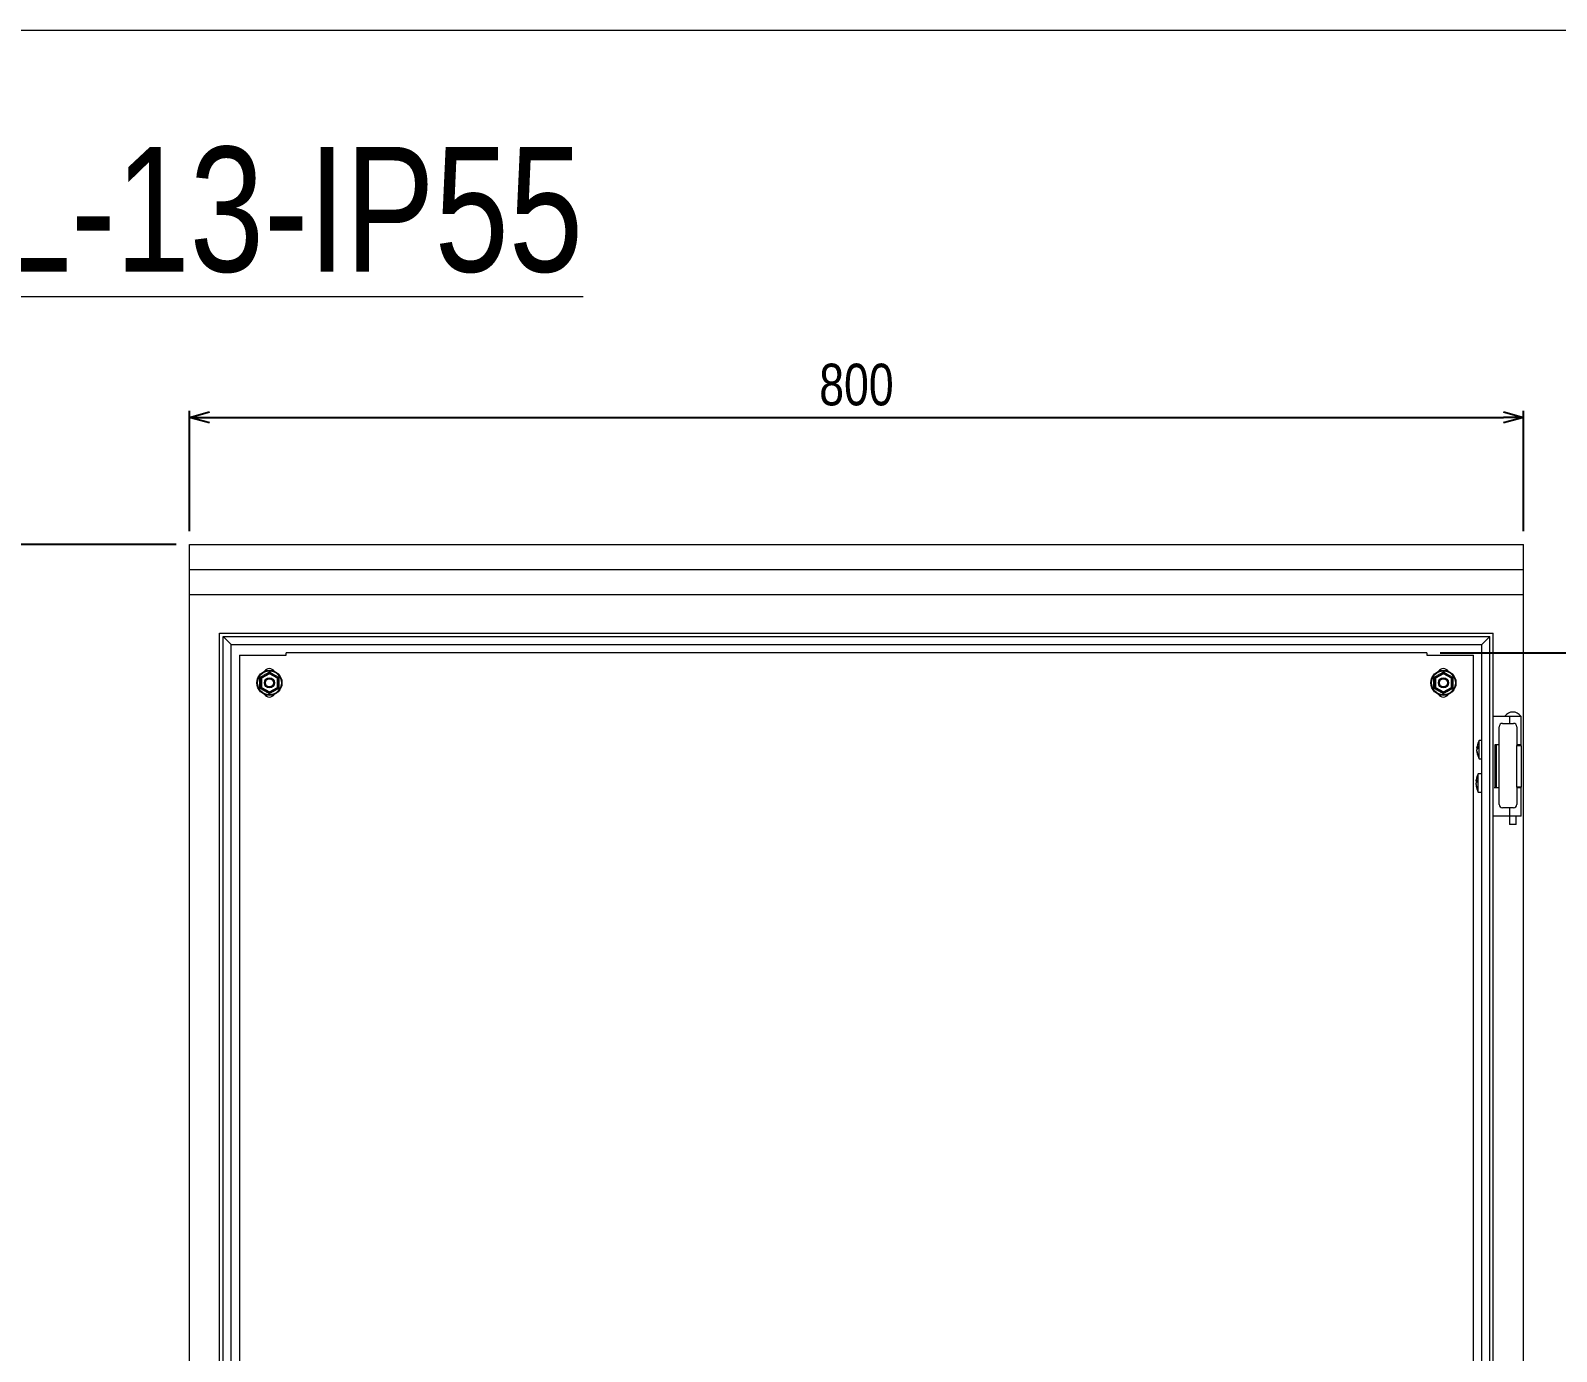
# Model space of a CAD drawing. Header units: millimetres. Extents: x 1797 to 6074, y 1266 to 4302.
# Drawn here: x 3916 to 4831, y 3450 to 4243 of the extents above; entities that cross this region are included whole.
import ezdxf

# ---------------------------------------------------------------- set-up
doc = ezdxf.new("R2010")
doc.units = ezdxf.units.MM
doc.layers.add('BUSBAR', color=3, linetype='Continuous')
doc.layers.add('FRAME070', color=5, linetype='Continuous')
doc.styles.add('TAMCO', font='cordia.shx', dxfattribs={"width": 0.8, "height": 25})
doc.dimstyles.new('TAMCO', dxfattribs={"dimtxt": 25, "dimasz": 12, "dimexe": 4, "dimexo": 8, "dimgap": 7, "dimtad": 2, "dimdec": 1, "dimdsep": 46, "dimtxsty": 'TAMCO', "dimblk": 'OPEN30', "dimcen": 2.5, "dimclrd": 4, "dimclre": 4, "dimclrt": 3, "dimadec": 0, "dimazin": 0, "dimtfac": 1, "dimtdec": 1, "dimtmove": 0, "dimatfit": 3, "dimldrblk": 'OPEN30', "dimfxl": 1, "dimarcsym": 0})

# ---------------------------------------------------------------- blocks, each defined once
blk = doc.blocks.new('_Open30')
at = {"color": 0, "linetype": 'ByBlock', "lineweight": -2}
for p, q in [((-1, 0.268), (0, 0)), ((0, 0), (-1, -0.268)), ((0, 0), (-1, 0))]:
    blk.add_line(p, q, dxfattribs=at)
blk = doc.blocks.new('*D41')
at = {"color": 4, "linetype": 'ByBlock', "lineweight": -2}
for p, q in [((4760.97, 3869.42), (4915.75, 3869.42)), ((4911.75, 3857.42), (4911.75, 2776.42)), ((4760.97, 2764.42), (4915.75, 2764.42))]:
    blk.add_line(p, q, dxfattribs=at)
at = {"layer": 'DEFPOINTS', "color": 0, "linetype": 'ByBlock'}
for p in [(4752.97, 3869.42), (4752.97, 2764.42), (4911.75, 2764.42)]:
    blk.add_point(p, dxfattribs=at)
at = {"color": 4, "linetype": 'ByBlock', "lineweight": -2, "xscale": 12, "yscale": 12, "zscale": 12}
for p, rotation in [((4911.75, 3869.42), 90), ((4911.75, 2764.42), 270)]:
    blk.add_blockref('_Open30', p, dxfattribs=dict(at, rotation=rotation))
at = {"color": 3, "linetype": 'ByBlock', "lineweight": 9, "insert": (4931.25, 3316.92), "char_height": 25, "attachment_point": 5, "rotation": 90, "style": 'TAMCO'}
blk.add_mtext('1105', dxfattribs=at)
blk = doc.blocks.new('*D54')
at = {"layer": 'BUSBAR', "color": 4, "lineweight": -2}
for p, q in [((4002.97, 3934.42), (3901.93, 3934.42)), ((3905.93, 2746.42), (3905.93, 3922.42)), ((4002.97, 2734.42), (3901.93, 2734.42))]:
    blk.add_line(p, q, dxfattribs=at)
at = {"layer": 'DEFPOINTS', "color": 0}
for p in [(3905.93, 3934.42), (4010.97, 3934.42), (4010.97, 2734.42)]:
    blk.add_point(p, dxfattribs=at)
at = {"layer": 'BUSBAR', "color": 4, "lineweight": -2, "xscale": 12, "yscale": 12, "zscale": 12}
for p, rotation in [((3905.93, 3934.42), 90), ((3905.93, 2734.42), 270)]:
    blk.add_blockref('_Open30', p, dxfattribs=dict(at, rotation=rotation))
at = {"layer": 'BUSBAR', "color": 3, "lineweight": 9, "insert": (3886.43, 3334.42), "char_height": 25, "attachment_point": 5, "rotation": 90, "style": 'TAMCO'}
blk.add_mtext('1200', dxfattribs=at)
blk = doc.blocks.new('*D56')
at = {"color": 4, "lineweight": -2}
for p, q in [((4010.97, 3942.42), (4010.97, 4014.63)), ((4022.97, 4010.63), (4798.97, 4010.63)), ((4810.97, 3942.42), (4810.97, 4014.63))]:
    blk.add_line(p, q, dxfattribs=at)
at = {"layer": 'DEFPOINTS', "color": 0}
for p in [(4810.97, 4010.63), (4010.97, 3934.42), (4810.97, 3934.42)]:
    blk.add_point(p, dxfattribs=at)
at = {"color": 4, "lineweight": -2, "xscale": 12, "yscale": 12, "zscale": 12, "rotation": 180}
blk.add_blockref('_Open30', (4010.97, 4010.63), dxfattribs=at)
at = {"color": 4, "lineweight": -2, "xscale": 12, "yscale": 12, "zscale": 12}
blk.add_blockref('_Open30', (4810.97, 4010.63), dxfattribs=at)
at = {"color": 3, "insert": (4410.97, 4030.13), "char_height": 25, "attachment_point": 5, "style": 'TAMCO'}
blk.add_mtext('800', dxfattribs=at)

msp = doc.modelspace()

# ---------------------------------------------------------------- linework, layer by layer
at = {"color": 7, "linetype": 'Continuous', "lineweight": 9}
for p, q in [((4010.97, 3934.42), (4810.97, 3934.42)), ((4010.97, 2734.42), (4010.97, 3934.42)), ((4810.97, 2734.42), (4810.97, 3934.42)), ((4010.97, 3919.4), (4810.97, 3919.4)), ((4010.97, 3904.4), (4810.97, 3904.4)), ((4029.1, 3881.29), (4792.84, 3881.29)), ((4029.1, 2752.54), (4029.1, 3881.29)), ((4792.84, 2752.54), (4792.84, 3881.29)), ((4031.22, 2754.66), (4031.22, 3879.17)), ((4035.97, 3874.42), (4031.22, 3879.17)), ((4031.22, 3879.17), (4790.72, 3879.17)), ((4035.97, 2759.42), (4035.97, 3874.42)), ((4035.97, 3874.42), (4785.97, 3874.42)), ((4790.72, 3879.17), (4785.97, 3874.42)), ((4785.97, 2759.42), (4785.97, 3874.42)), ((4790.72, 2754.66), (4790.72, 3879.17)), ((4040.97, 3867.92), (4040.97, 2765.92)), ((4040.97, 3867.92), (4068.97, 3867.92)), ((4068.97, 3867.92), (4068.97, 3869.42)), ((4752.97, 3869.42), (4068.97, 3869.42)), ((4752.97, 3869.42), (4752.97, 3867.92)), ((4752.97, 3867.92), (4780.97, 3867.92)), ((4780.97, 2765.92), (4780.97, 3867.92)), ((4053.97, 3854.3), (4058.97, 3857.19)), ((4054.22, 3854.16), (4053.97, 3854.3)), ((4053.97, 3848.53), (4053.97, 3854.3)), ((4058.97, 3856.9), (4054.22, 3854.16)), ((4054.22, 3854.16), (4054.22, 3848.67)), ((4058.97, 3856.9), (4058.97, 3857.19)), ((4058.97, 3857.19), (4063.97, 3854.3)), ((4063.72, 3854.16), (4058.97, 3856.9)), ((4063.97, 3854.3), (4063.72, 3854.16)), ((4063.72, 3848.67), (4063.72, 3854.16)), ((4063.97, 3854.3), (4063.97, 3848.53)), ((4757.97, 3854.3), (4762.97, 3857.19)), ((4758.22, 3854.16), (4757.97, 3854.3)), ((4757.97, 3848.53), (4757.97, 3854.3)), ((4762.97, 3856.9), (4758.22, 3854.16)), ((4758.22, 3854.16), (4758.22, 3848.67)), ((4762.97, 3856.9), (4762.97, 3857.19)), ((4762.97, 3857.19), (4767.97, 3854.3)), ((4767.72, 3854.16), (4762.97, 3856.9)), ((4767.97, 3854.3), (4767.72, 3854.16)), ((4767.72, 3848.67), (4767.72, 3854.16)), ((4767.97, 3854.3), (4767.97, 3848.53)), ((4054.22, 3848.67), (4053.97, 3848.53)), ((4058.97, 3845.64), (4053.97, 3848.53)), ((4054.22, 3848.67), (4058.97, 3845.93)), ((4058.97, 3845.93), (4063.72, 3848.67)), ((4063.97, 3848.53), (4058.97, 3845.64)), ((4058.97, 3845.64), (4058.97, 3845.93)), ((4063.97, 3848.53), (4063.72, 3848.67)), ((4758.22, 3848.67), (4757.97, 3848.53)), ((4762.97, 3845.64), (4757.97, 3848.53)), ((4758.22, 3848.67), (4762.97, 3845.93)), ((4762.97, 3845.93), (4767.72, 3848.67)), ((4767.97, 3848.53), (4762.97, 3845.64)), ((4762.97, 3845.64), (4762.97, 3845.93)), ((4767.97, 3848.53), (4767.72, 3848.67)), ((4792.84, 3831.42), (4802.88, 3831.42)), ((4796.39, 3778.42), (4796.39, 3825.12)), ((4798.39, 3827.12), (4804.99, 3827.12)), ((4802.88, 3831.42), (4809.59, 3831.42)), ((4802.88, 3827.12), (4802.88, 3831.42)), ((4806.99, 3825.12), (4806.99, 3813.92)), ((4784.34, 3805.92), (4784.34, 3816.92)), ((4783.08, 3812.61), (4783.08, 3812.99)), ((4783.1, 3812.61), (4783.08, 3812.45)), ((4783.08, 3812.45), (4783.08, 3811.54)), ((4783.08, 3810.39), (4783.08, 3811.3)), ((4783.08, 3810.22), (4783.08, 3809.84)), ((4796.39, 3814.22), (4793.86, 3814.22)), ((4793.86, 3814.22), (4793.86, 3788.62)), ((4794.54, 3814.22), (4794.54, 3788.62)), ((4809.59, 3814.22), (4806.99, 3814.22)), ((4806.99, 3813.92), (4809.49, 3813.92)), ((4806.99, 3788.92), (4806.99, 3813.92)), ((4809.49, 3813.92), (4809.49, 3788.92)), ((4782.58, 3792.61), (4782.58, 3792.99)), ((4782.6, 3792.61), (4782.58, 3792.45)), ((4782.58, 3792.45), (4782.58, 3791.54)), ((4782.58, 3790.39), (4782.58, 3791.3)), ((4782.58, 3790.22), (4782.58, 3789.84)), ((4783.84, 3785.92), (4783.84, 3796.92)), ((4793.36, 3788.62), (4795.89, 3788.62)), ((4809.49, 3788.92), (4806.99, 3788.92)), ((4806.99, 3788.92), (4806.99, 3778.42)), ((4806.99, 3788.62), (4809.59, 3788.62)), ((4802.88, 3771.42), (4792.84, 3771.42)), ((4804.99, 3776.42), (4798.39, 3776.42)), ((4802.88, 3771.42), (4802.88, 3776.42)), ((4809.59, 3771.42), (4802.88, 3771.42)), ((4804.59, 3766.42), (4802.59, 3766.42)), ((4806.59, 3766.42), (4804.59, 3766.42))]:
    msp.add_line(p, q, dxfattribs=at)
at = {"color": 7, "linetype": 'Continuous', "lineweight": 9, "flags": 128}
for points in [[(4783.08, 3811.54), (4783.11, 3811.43), (4783.12, 3811.42)], [(4782.58, 3791.54), (4782.61, 3791.43), (4782.62, 3791.42)]]:
    msp.add_lwpolyline(points, dxfattribs=at)
at = {"color": 7, "linetype": 'Continuous', "lineweight": 9}
for centre, radius in [((4058.97, 3851.42), 7.5), ((4058.97, 3851.42), 7.16), ((4058.97, 3851.42), 3), ((4058.97, 3851.42), 2.41), ((4762.97, 3851.42), 7.5), ((4762.97, 3851.42), 7.16), ((4762.97, 3851.42), 3), ((4762.97, 3851.42), 2.41)]:
    msp.add_circle(centre, radius, dxfattribs=at)
for centre, radius, start, end in [((4058.97, 3856.42), 3.5, 32.87835, 147.12165), ((4762.97, 3856.42), 3.5, 32.87835, 147.12165), ((4058.97, 3846.42), 3.5, 212.87835, 327.12165), ((4762.97, 3846.42), 3.5, 212.87835, 327.12165), ((4798.39, 3825.12), 2, 90, 180), ((4804.59, 3828.15), 5.76, 34.48292, 145.51708), ((4804.99, 3825.12), 2, 0, 90), ((4794.67, 3811.42), 11.7, 151.96016, 170.85574), ((4785.41, 3811.82), 2.46, 138.60607, 161.30165), ((4785.41, 3810.51), 2.46, 138.60636, 161.30136), ((4793.09, 3811.71), 10.1, 187.51083, 199.37013), ((4793.09, 3811.16), 10.1, 187.51083, 199.37004), ((4794.67, 3811.42), 11.7, 189.14426, 208.03984), ((4794.59, 3812.79), 11.04, 176.59344, 183.40656), ((4785.44, 3808.09), 1.89, 171.76528, 188.23472), ((4784.91, 3791.82), 2.46, 138.6056, 161.30212), ((4784.91, 3790.51), 2.46, 138.6056, 161.30212), ((4792.59, 3791.71), 10.1, 187.51096, 199.37001), ((4792.59, 3791.16), 10.1, 187.51089, 199.37007), ((4794.17, 3791.42), 11.7, 151.96016, 170.85574), ((4794.17, 3791.42), 11.7, 189.14426, 208.03984), ((4794.09, 3792.79), 11.04, 176.59344, 183.40656), ((4784.94, 3788.09), 1.89, 171.76502, 188.23498), ((4798.39, 3778.42), 2, 180, 270), ((4804.99, 3778.42), 2, 270, 0)]:
    msp.add_arc(centre, radius, start, end, dxfattribs=at)
for points, knots in [([(4053.27, 3854.71), (4053.84, 3855.03), (4055.08, 3855.71), (4057.01, 3856.81), (4058.31, 3857.6), (4058.97, 3858)], [0, 0, 0, 0, 0.302131, 0.647328, 1, 1, 1, 1]), ([(4053.27, 3854.71), (4053.27, 3854.71), (4053.37, 3854.65), (4053.56, 3854.54), (4053.79, 3854.41), (4053.94, 3854.32), (4053.96, 3854.31), (4053.97, 3854.3)], [0, 0, 0, 0, 0.004709, 0.27115, 0.530773, 0.764909, 1, 1, 1, 1]), ([(4053.27, 3848.12), (4053.28, 3848.78), (4053.31, 3850.19), (4053.32, 3852.42), (4053.28, 3853.94), (4053.27, 3854.71)], [0, 0, 0, 0, 0.302131, 0.647329, 1, 1, 1, 1]), ([(4058.97, 3858), (4058.97, 3858), (4058.97, 3857.88), (4058.97, 3857.66), (4058.97, 3857.4), (4058.97, 3857.23), (4058.97, 3857.2), (4058.97, 3857.19)], [0, 0, 0, 0, 0.004705, 0.271149, 0.530769, 0.764908, 1, 1, 1, 1]), ([(4058.97, 3858), (4059.53, 3857.66), (4060.74, 3856.93), (4062.66, 3855.81), (4064, 3855.08), (4064.67, 3854.71)], [0, 0, 0, 0, 0.302131, 0.647328, 1, 1, 1, 1]), ([(4063.97, 3854.3), (4063.98, 3854.31), (4064, 3854.32), (4064.15, 3854.41), (4064.38, 3854.54), (4064.57, 3854.65), (4064.67, 3854.71), (4064.67, 3854.71)], [0, 0, 0, 0, 0.235091, 0.469227, 0.72885, 0.995291, 1, 1, 1, 1]), ([(4064.67, 3854.71), (4064.66, 3854.05), (4064.63, 3852.64), (4064.62, 3850.42), (4064.66, 3848.89), (4064.67, 3848.12)], [0, 0, 0, 0, 0.302131, 0.647327, 1, 1, 1, 1]), ([(4757.27, 3854.71), (4757.84, 3855.03), (4759.08, 3855.71), (4761.01, 3856.81), (4762.31, 3857.6), (4762.97, 3858)], [0, 0, 0, 0, 0.302131, 0.647329, 1, 1, 1, 1]), ([(4757.27, 3854.71), (4757.27, 3854.71), (4757.37, 3854.65), (4757.56, 3854.54), (4757.79, 3854.41), (4757.94, 3854.32), (4757.96, 3854.31), (4757.97, 3854.3)], [0, 0, 0, 0, 0.004705, 0.27115, 0.530774, 0.764909, 1, 1, 1, 1]), ([(4757.27, 3848.12), (4757.28, 3848.78), (4757.31, 3850.19), (4757.32, 3852.42), (4757.28, 3853.94), (4757.27, 3854.71)], [0, 0, 0, 0, 0.302131, 0.647329, 1, 1, 1, 1]), ([(4762.97, 3858), (4762.97, 3858), (4762.97, 3857.88), (4762.97, 3857.66), (4762.97, 3857.4), (4762.97, 3857.23), (4762.97, 3857.2), (4762.97, 3857.19)], [0, 0, 0, 0, 0.004705, 0.271149, 0.530769, 0.764908, 1, 1, 1, 1]), ([(4762.97, 3858), (4763.53, 3857.66), (4764.74, 3856.93), (4766.66, 3855.81), (4768, 3855.08), (4768.67, 3854.71)], [0, 0, 0, 0, 0.302131, 0.647328, 1, 1, 1, 1]), ([(4767.97, 3854.3), (4767.98, 3854.31), (4768, 3854.32), (4768.15, 3854.41), (4768.38, 3854.54), (4768.57, 3854.65), (4768.67, 3854.71), (4768.67, 3854.71)], [0, 0, 0, 0, 0.235091, 0.469226, 0.72885, 0.995295, 1, 1, 1, 1]), ([(4768.67, 3854.71), (4768.66, 3854.05), (4768.63, 3852.64), (4768.62, 3850.42), (4768.66, 3848.89), (4768.67, 3848.12)], [0, 0, 0, 0, 0.302131, 0.647327, 1, 1, 1, 1]), ([(4053.27, 3848.12), (4053.27, 3848.13), (4053.37, 3848.18), (4053.56, 3848.3), (4053.79, 3848.42), (4053.94, 3848.51), (4053.96, 3848.52), (4053.97, 3848.53)], [0, 0, 0, 0, 0.004714, 0.271154, 0.530773, 0.764909, 1, 1, 1, 1]), ([(4058.97, 3844.83), (4058.41, 3845.17), (4057.2, 3845.91), (4055.28, 3847.02), (4053.94, 3847.75), (4053.27, 3848.12)], [0, 0, 0, 0, 0.302131, 0.647328, 1, 1, 1, 1]), ([(4064.67, 3848.12), (4064.1, 3847.81), (4062.86, 3847.13), (4060.93, 3846.02), (4059.63, 3845.23), (4058.97, 3844.83)], [0, 0, 0, 0, 0.302131, 0.647329, 1, 1, 1, 1]), ([(4058.97, 3845.64), (4058.97, 3845.63), (4058.97, 3845.61), (4058.97, 3845.43), (4058.97, 3845.17), (4058.97, 3844.95), (4058.97, 3844.83), (4058.97, 3844.83)], [0, 0, 0, 0, 0.235092, 0.469231, 0.728851, 0.995295, 1, 1, 1, 1]), ([(4063.97, 3848.53), (4063.98, 3848.52), (4064, 3848.51), (4064.15, 3848.42), (4064.38, 3848.3), (4064.57, 3848.18), (4064.67, 3848.13), (4064.67, 3848.12)], [0, 0, 0, 0, 0.235091, 0.469227, 0.728846, 0.995286, 1, 1, 1, 1]), ([(4757.27, 3848.12), (4757.27, 3848.13), (4757.37, 3848.18), (4757.56, 3848.3), (4757.79, 3848.42), (4757.94, 3848.51), (4757.96, 3848.52), (4757.97, 3848.53)], [0, 0, 0, 0, 0.00471, 0.271155, 0.530774, 0.764909, 1, 1, 1, 1]), ([(4762.97, 3844.83), (4762.41, 3845.17), (4761.2, 3845.91), (4759.28, 3847.02), (4757.94, 3847.75), (4757.27, 3848.12)], [0, 0, 0, 0, 0.302131, 0.647328, 1, 1, 1, 1]), ([(4768.67, 3848.12), (4768.1, 3847.81), (4766.86, 3847.13), (4764.93, 3846.02), (4763.63, 3845.23), (4762.97, 3844.83)], [0, 0, 0, 0, 0.30213, 0.647329, 1, 1, 1, 1]), ([(4762.97, 3845.64), (4762.97, 3845.63), (4762.97, 3845.61), (4762.97, 3845.43), (4762.97, 3845.17), (4762.97, 3844.95), (4762.97, 3844.83), (4762.97, 3844.83)], [0, 0, 0, 0, 0.235092, 0.469231, 0.728851, 0.995295, 1, 1, 1, 1]), ([(4767.97, 3848.53), (4767.98, 3848.52), (4768, 3848.51), (4768.15, 3848.42), (4768.38, 3848.3), (4768.57, 3848.18), (4768.67, 3848.13), (4768.67, 3848.12)], [0, 0, 0, 0, 0.235091, 0.469226, 0.728845, 0.99529, 1, 1, 1, 1]), ([(4783.08, 3812.45), (4783.24, 3812.44), (4783.44, 3812.42), (4783.63, 3812.41), (4783.67, 3812.41)], [0, 0, 0, 0, 0.840043, 1, 1, 1, 1]), ([(4782.58, 3792.45), (4782.74, 3792.44), (4782.94, 3792.42), (4783.13, 3792.41), (4783.17, 3792.41)], [0, 0, 0, 0, 0.840042, 1, 1, 1, 1])]:
    msp.add_open_spline(points, degree=3, knots=knots, dxfattribs=at)
for points in [[(4809.59, 3814.22), (4809.59, 3831.42)], [(4785.97, 3816.92), (4784.34, 3816.92)], [(4783.08, 3812.61), (4783.56, 3812.6)], [(4784.34, 3805.92), (4785.97, 3805.92)], [(4782.58, 3792.61), (4783.06, 3792.6)], [(4785.47, 3796.92), (4783.84, 3796.92)], [(4809.59, 3771.42), (4809.59, 3788.62)], [(4783.84, 3785.92), (4785.47, 3785.92)], [(4802.59, 3771.42), (4802.59, 3766.42)], [(4806.59, 3766.42), (4806.59, 3771.42)]]:
    msp.add_open_spline(points, degree=1, dxfattribs=at)
at = {"layer": 'FRAME070', "lineweight": 9}
msp.add_line((6011.34, 4242.61), (1851.53, 4242.61), dxfattribs=at)
msp.add_line((6011.34, 4242.61), (1851.53, 4242.61), dxfattribs=at)

# ---------------------------------------------------------------- texts
at = {"layer": 'BUSBAR', "color": 4, "lineweight": 9, "insert": (3601.83, 4172.83), "char_height": 74.844, "attachment_point": 1, "style": 'TAMCO'}
msp.add_mtext('{\\LCES-STL-13-IP55}', dxfattribs=at)

# ---------------------------------------------------------------- dimensions: what is measured, and where the dimension line sits
at = {"color": 1}
dim = msp.add_linear_dim(base=(4810.97, 4010.63), p1=(4010.97, 3934.42), p2=(4810.97, 3934.42), dimstyle='TAMCO', override={"dimfxl": 0.3, "dimarcsym": 1}, dxfattribs=at)
dim.commit()
dim.dimension.update_dxf_attribs({"geometry": '*D56', "text_midpoint": (4410.97, 4030.13)})
at = {"color": 0, "linetype": 'ByBlock', "lineweight": 9}
dim = msp.add_linear_dim(base=(4911.75, 2764.42), p1=(4752.97, 3869.42), p2=(4752.97, 2764.42), angle=90, dimstyle='TAMCO', dxfattribs=at)
dim.commit()
dim.dimension.update_dxf_attribs({"geometry": '*D41', "text_midpoint": (4931.25, 3316.92)})
at = {"layer": 'BUSBAR', "color": 2, "lineweight": 9}
dim = msp.add_linear_dim(base=(3905.93, 3934.42), p1=(4010.97, 2734.42), p2=(4010.97, 3934.42), angle=90, dimstyle='TAMCO', override={"dimarcsym": 1}, dxfattribs=at)
dim.commit()
dim.dimension.update_dxf_attribs({"geometry": '*D54', "text_midpoint": (3886.43, 3334.42)})

doc.saveas('drawing.dxf')
